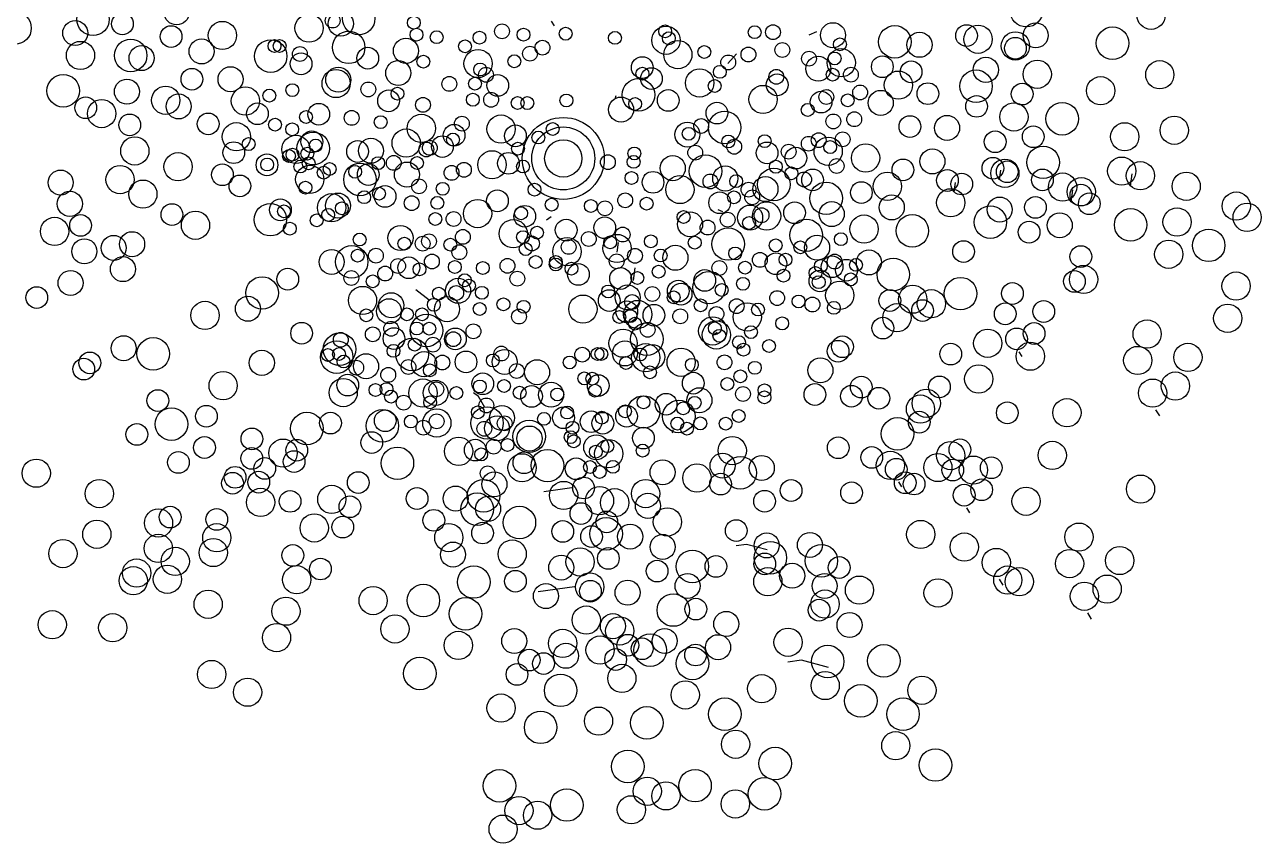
# Model space of a CAD drawing. Header units: millimetres. Extents: x 441156 to 441876, y 4514765 to 4515211.
# Drawn here: x 441429.584 to 441430.933, y 4514833.673 to 4514834.566 of the extents above; entities that cross this region are included whole.
import ezdxf

# ---------------------------------------------------------------- set-up
doc = ezdxf.new("R2010")
doc.units = ezdxf.units.MM
doc.layers.add('01_piscinas', color=254, linetype='Continuous')

msp = doc.modelspace()

# ---------------------------------------------------------------- linework, layer by layer
at = {"layer": '01_piscinas'}
for p, q in [((441430.15868773, 4514834.57021599, 0.00000076), (441430.16189277, 4514834.56497023, 0.00000076)), ((441430.44010333, 4514834.55505335, 0.00000076), (441430.44831863, 4514834.55861492, 0.00000076)), ((441430.35139323, 4514834.52400316, 0.00000076), (441430.36086683, 4514834.53446152, 0.00000076)), ((441430.229094, 4514834.48849409, 0.00000076), (441430.22824015, 4514834.48495822, 0.00000076)), ((441430.46039854, 4514834.4953996, 0.00000076), (441430.4619384, 4514834.49479112, 0.00000076)), ((441430.64896761, 4514834.40739521, 0.00000076), (441430.6474567, 4514834.39694454, 0.00000076)), ((441430.79210378, 4514834.4035432, 0.00000076), (441430.7901396, 4514834.38995733, 0.00000076)), ((441430.59931965, 4514834.39400865, 0.00000076), (441430.59780874, 4514834.38355797, 0.00000076)), ((441430.72756143, 4514834.38614067, 0.00000076), (441430.72559725, 4514834.37255479, 0.00000076)), ((441430.34049594, 4514834.36440386, 0.00000076), (441430.34542346, 4514834.36245671, 0.00000076)), ((441430.15850352, 4514834.35666015, 0.00000076), (441430.15349871, 4514834.3529197, 0.00000076)), ((441430.23187429, 4514834.32831668, 0.00000076), (441430.23036338, 4514834.31786601, 0.00000076)), ((441430.24988246, 4514834.30074112, 0.00000076), (441430.24791828, 4514834.28715524, 0.00000076)), ((441430.01089122, 4514834.2770001, 0.00000076), (441430.02541694, 4514834.26597767, 0.00000076)), ((441430.33973093, 4514834.2304046, 0.00000076), (441430.33472613, 4514834.22666415, 0.00000076)), ((441430.36610498, 4514834.21523261, 0.00000076), (441430.36110018, 4514834.21149215, 0.00000076)), ((441430.66892404, 4514834.20929097, 0.00000076), (441430.67212908, 4514834.20404521, 0.00000076)), ((441430.81804714, 4514834.14600768, 0.00000076), (441430.82221369, 4514834.1391882, 0.00000076)), ((441430.17714364, 4514834.11941879, 0.00000076), (441430.17628979, 4514834.11588293, 0.00000076)), ((441430.2915668, 4514834.12399463, 0.00000076), (441430.29071295, 4514834.12045876, 0.00000076)), ((441430.19627369, 4514834.07659713, 0.00000076), (441430.19541984, 4514834.07306127, 0.00000076)), ((441430.53765534, 4514834.06708592, 0.00000076), (441430.54086038, 4514834.06184017, 0.00000076)), ((441430.15067065, 4514834.05672386, 0.00000076), (441430.18120095, 4514834.06091033, 0.00000076)), ((441430.61168828, 4514834.0387742, 0.00000076), (441430.61489332, 4514834.03352845, 0.00000076)), ((441430.64739783, 4514833.96114112, 0.00000076), (441430.65156438, 4514833.95432164, 0.00000076)), ((441430.14431773, 4514833.94767044, 0.00000076), (441430.18400713, 4514833.95311285, 0.00000076)), ((441430.74364066, 4514833.92433589, 0.00000076), (441430.7478072, 4514833.91751641, 0.00000076))]:
    msp.add_line(p, q, dxfattribs=at)
at = {"layer": '01_piscinas', "elevation": 0.00000076}
for points in [[(441430.08618983, 4514834.14830558), (441430.07921674, 4514834.16026601), (441430.07921674, 4514834.16026601), (441430.07376755, 4514834.16443605)], [(441430.39444456, 4514833.99291518), (441430.37181882, 4514833.9988751), (441430.37181882, 4514833.9988751), (441430.36032374, 4514833.9973465)], [(441430.46122382, 4514833.86471916), (441430.43181035, 4514833.87246705), (441430.43181035, 4514833.87246705), (441430.41686675, 4514833.87047988)]]:
    msp.add_lwpolyline(points, dxfattribs=at)
at = {"layer": '01_piscinas'}
for centre, radius in [((441429.75003049, 4514834.57967694, 0.00000076), 0.01366082), ((441430.67708981, 4514834.58145676, 0.00000076), 0.01775907), ((441430.81306539, 4514834.57651154, 0.00000076), 0.01541533), ((441429.57369806, 4514834.56259164, 0.00000076), 0.01775907), ((441429.65881802, 4514834.57208007, 0.00000076), 0.01775907), ((441429.6907931, 4514834.56708908, 0.00000076), 0.01185795), ((441429.89455119, 4514834.56252853, 0.00000076), 0.01541533), ((441429.9202691, 4514834.57069621, 0.00000076), 0.00808333), ((441429.92916937, 4514834.56730535, 0.00000076), 0.01366082), ((441429.9486585, 4514834.57289653, 0.00000076), 0.01775907), ((441429.63939142, 4514834.5570616, 0.00000076), 0.01366082), ((441429.74398802, 4514834.55325759, 0.00000076), 0.01185795), ((441429.79993153, 4514834.55444787, 0.00000076), 0.01541533), ((441430.00877771, 4514834.56840375, 0.00000076), 0.00701654), ((441430.10506054, 4514834.55893656, 0.00000076), 0.00808333), ((441430.28391283, 4514834.54920812, 0.00000076), 0.01541533), ((441430.28297418, 4514834.5589156, 0.00000076), 0.00701654), ((441430.38069784, 4514834.55804067, 0.00000076), 0.00701654), ((441430.40061565, 4514834.55802414, 0.00000076), 0.00808333), ((441430.4660647, 4514834.55473741, 0.00000076), 0.01366082), ((441430.53354662, 4514834.5475013, 0.00000076), 0.01775907), ((441430.61189701, 4514834.55427927, 0.00000076), 0.01185795), ((441430.62435015, 4514834.55035529, 0.00000076), 0.01541533), ((441430.68722694, 4514834.55454803, 0.00000076), 0.01366082), ((441429.77720934, 4514834.53703896, 0.00000076), 0.01366082), ((441429.9377389, 4514834.54144431, 0.00000076), 0.01775907), ((441430.00016355, 4514834.537667, 0.00000076), 0.01366082), ((441430.01167062, 4514834.55531063, 0.00000076), 0.00701654), ((441430.03366001, 4514834.55254943, 0.00000076), 0.00701654), ((441430.08040826, 4514834.55202523, 0.00000076), 0.00701654), ((441430.12839632, 4514834.55528046, 0.00000076), 0.00701654), ((441430.17437924, 4514834.55631993, 0.00000076), 0.00701654), ((441430.22817007, 4514834.55179872, 0.00000076), 0.00701654), ((441430.28704174, 4514834.55141121, 0.00000076), 0.00701654), ((441430.47364488, 4514834.54474223, 0.00000076), 0.00701654), ((441430.56049533, 4514834.54425179, 0.00000076), 0.01366082), ((441430.66515749, 4514834.54306361, 0.00000076), 0.01541533), ((441430.66509193, 4514834.54044778, 0.00000076), 0.01185795), ((441430.77113314, 4514834.54593888, 0.00000076), 0.01775907), ((441429.64511878, 4514834.53262192, 0.00000076), 0.01541533), ((441429.69988327, 4514834.53259138, 0.00000076), 0.01775907), ((441429.71173244, 4514834.52974016, 0.00000076), 0.01366082), ((441429.85261893, 4514834.53195587, 0.00000076), 0.01775907), ((441429.85674356, 4514834.5429051, 0.00000076), 0.00701654), ((441429.86237544, 4514834.54298966, 0.00000076), 0.00701654), ((441429.88447789, 4514834.5342262, 0.00000076), 0.00808333), ((441429.95854254, 4514834.52969162, 0.00000076), 0.01185795), ((441430.06466867, 4514834.54265366, 0.00000076), 0.00701654), ((441430.0788524, 4514834.52381211, 0.00000076), 0.01541533), ((441430.13551036, 4514834.53459447, 0.00000076), 0.00808333), ((441430.14914777, 4514834.54120291, 0.00000076), 0.00808333), ((441430.29685485, 4514834.53352964, 0.00000076), 0.01541533), ((441430.32568533, 4514834.53647393, 0.00000076), 0.00701654), ((441430.37383196, 4514834.53365249, 0.00000076), 0.00808333), ((441430.41074998, 4514834.53852221, 0.00000076), 0.00808333), ((441430.43997327, 4514834.52905207, 0.00000076), 0.00808333), ((441430.47515041, 4514834.52467475, 0.00000076), 0.01541533), ((441429.88575818, 4514834.52347573, 0.00000076), 0.01185795), ((441429.99176386, 4514834.51347299, 0.00000076), 0.01366082), ((441430.01921741, 4514834.52590228, 0.00000076), 0.00701654), ((441430.08113944, 4514834.51727224, 0.00000076), 0.00701654), ((441430.11840159, 4514834.52630393, 0.00000076), 0.00701654), ((441430.25805149, 4514834.51944515, 0.00000076), 0.01185795), ((441430.35182696, 4514834.5250258, 0.00000076), 0.00808333), ((441430.45007748, 4514834.51813221, 0.00000076), 0.01366082), ((441430.46797726, 4514834.52936014, 0.00000076), 0.00701654), ((441430.51992635, 4514834.52032759, 0.00000076), 0.01185795), ((441430.55131662, 4514834.5147186, 0.00000076), 0.01185795), ((441430.63283635, 4514834.51693035, 0.00000076), 0.01366082), ((441430.68895371, 4514834.51211615, 0.00000076), 0.01541533), ((441430.82264944, 4514834.51153775, 0.00000076), 0.01541533), ((441429.62632751, 4514834.49405259, 0.00000076), 0.01775907), ((441429.76667145, 4514834.50668653, 0.00000076), 0.01185795), ((441429.80879799, 4514834.50666304, 0.00000076), 0.01366082), ((441429.92403965, 4514834.50198615, 0.00000076), 0.01541533), ((441429.92628696, 4514834.50617419, 0.00000076), 0.01366082), ((441430.08754157, 4514834.51152916, 0.00000076), 0.00808333), ((441430.1003127, 4514834.49990976, 0.00000076), 0.01185795), ((441430.2581819, 4514834.51270202, 0.00000076), 0.00701654), ((441430.2680069, 4514834.50738478, 0.00000076), 0.01185795), ((441430.32065107, 4514834.50258218, 0.00000076), 0.01541533), ((441430.34267031, 4514834.51470391, 0.00000076), 0.00701654), ((441430.40515733, 4514834.50057333, 0.00000076), 0.01185795), ((441430.40428178, 4514834.50931041, 0.00000076), 0.00808333), ((441430.46567563, 4514834.51174083, 0.00000076), 0.00701654), ((441430.48559344, 4514834.51172431, 0.00000076), 0.00808333), ((441430.53750636, 4514834.50021861, 0.00000076), 0.01541533), ((441430.62213152, 4514834.49908043, 0.00000076), 0.01775907), ((441429.69574522, 4514834.49313496, 0.00000076), 0.01366082), ((441429.73806839, 4514834.48369352, 0.00000076), 0.01541533), ((441429.82505812, 4514834.48292137, 0.00000076), 0.01541533), ((441429.87620538, 4514834.49475195, 0.00000076), 0.00701654), ((441429.95921606, 4514834.49555129, 0.00000076), 0.00808333), ((441429.99090573, 4514834.49090202, 0.00000076), 0.00701654), ((441430.04746784, 4514834.50158208, 0.00000076), 0.00808333), ((441430.07547182, 4514834.50189015, 0.00000076), 0.00701654), ((441430.25382888, 4514834.48954646, 0.00000076), 0.01775907), ((441430.33700269, 4514834.49932182, 0.00000076), 0.00701654), ((441430.38980446, 4514834.48460124, 0.00000076), 0.01541533), ((441430.49572777, 4514834.49222237, 0.00000076), 0.00808333), ((441430.5696214, 4514834.49091286, 0.00000076), 0.01185795), ((441430.67246427, 4514834.49046794, 0.00000076), 0.01185795), ((441430.7581071, 4514834.49413522, 0.00000076), 0.01541533), ((441429.65082507, 4514834.47557608, 0.00000076), 0.01185795), ((441429.66822728, 4514834.46919867, 0.00000076), 0.01541533), ((441429.75221663, 4514834.47701782, 0.00000076), 0.01366082), ((441429.851145, 4514834.48883993, 0.00000076), 0.00701654), ((441429.98122597, 4514834.48312056, 0.00000076), 0.01185795), ((441430.01883136, 4514834.47871614, 0.00000076), 0.00808333), ((441430.07317019, 4514834.48427084, 0.00000076), 0.00701654), ((441430.093088, 4514834.48425431, 0.00000076), 0.00808333), ((441430.12205862, 4514834.48078776, 0.00000076), 0.00701654), ((441430.13256987, 4514834.48064035, 0.00000076), 0.00701654), ((441430.17525295, 4514834.48350199, 0.00000076), 0.00701654), ((441430.23490999, 4514834.47355157, 0.00000076), 0.01366082), ((441430.25021264, 4514834.47970063, 0.00000076), 0.00701654), ((441430.28631168, 4514834.48357904, 0.00000076), 0.01185795), ((441430.45312345, 4514834.48176091, 0.00000076), 0.01185795), ((441430.45880975, 4514834.48735266, 0.00000076), 0.00808333), ((441430.48214554, 4514834.48369656, 0.00000076), 0.00701654), ((441430.51821972, 4514834.48088539, 0.00000076), 0.01366082), ((441430.62281632, 4514834.47708138, 0.00000076), 0.01185795), ((441429.78444722, 4514834.45789942, 0.00000076), 0.01185795), ((441429.83817115, 4514834.46904931, 0.00000076), 0.01185795), ((441429.89119113, 4514834.46541448, 0.00000076), 0.00701654), ((441429.90508634, 4514834.46845534, 0.00000076), 0.01185795), ((441429.94090356, 4514834.4644983, 0.00000076), 0.00808333), ((441430.3395066, 4514834.46974755, 0.00000076), 0.01185795), ((441430.3478722, 4514834.45402859, 0.00000076), 0.01775907), ((441430.43854659, 4514834.47318365, 0.00000076), 0.00701654), ((441430.48925957, 4514834.46301057, 0.00000076), 0.00808333), ((441430.66349559, 4514834.46548424, 0.00000076), 0.01541533), ((441430.71617484, 4514834.46356256, 0.00000076), 0.01775907), ((441429.69879118, 4514834.45676366, 0.00000076), 0.01185795), ((441429.81516532, 4514834.44391085, 0.00000076), 0.01541533), ((441429.85735449, 4514834.45712891, 0.00000076), 0.00701654), ((441429.87603896, 4514834.45200502, 0.00000076), 0.00701654), ((441429.97259323, 4514834.45984903, 0.00000076), 0.00701654), ((441430.01698926, 4514834.45305776, 0.00000076), 0.01541533), ((441430.05272567, 4514834.44548333, 0.00000076), 0.01185795), ((441430.06120725, 4514834.45820823, 0.00000076), 0.00808333), ((441430.103979, 4514834.45228561, 0.00000076), 0.01541533), ((441430.11964086, 4514834.44488937, 0.00000076), 0.01185795), ((441430.17184705, 4514834.42023525, 0.00000076), 0.0446896), ((441430.16031909, 4514834.45239409, 0.00000076), 0.00701654), ((441430.30725101, 4514834.44623012, 0.00000076), 0.01366082), ((441430.32229215, 4514834.45566566, 0.00000076), 0.00808333), ((441430.46646767, 4514834.46063747, 0.00000076), 0.00808333), ((441430.55003823, 4514834.45504216, 0.00000076), 0.01185795), ((441430.59056074, 4514834.45356395, 0.00000076), 0.01366082), ((441430.78440351, 4514834.44383392, 0.00000076), 0.01541533), ((441430.83846585, 4514834.45103115, 0.00000076), 0.01541533), ((441429.7043943, 4514834.42840408, 0.00000076), 0.01541533), ((441429.8285941, 4514834.43589482, 0.00000076), 0.00701654), ((441429.88018327, 4514834.43006803, 0.00000076), 0.01541533), ((441429.89905101, 4514834.43109187, 0.00000076), 0.01775907), ((441429.89747649, 4514834.43844725, 0.00000076), 0.01185795), ((441430.0004309, 4514834.43695741, 0.00000076), 0.01541533), ((441430.03998847, 4514834.43309845, 0.00000076), 0.01185795), ((441430.05145014, 4514834.44083472, 0.00000076), 0.00701654), ((441430.17184705, 4514834.42023525, 0.00000076), 0.03437661), ((441430.1445795, 4514834.44302252, 0.00000076), 0.00701654), ((441430.30870991, 4514834.44713984, 0.00000076), 0.00701654), ((441430.35188287, 4514834.43871533, 0.00000076), 0.00701654), ((441430.39153736, 4514834.43908725, 0.00000076), 0.00701654), ((441430.43968399, 4514834.43626582, 0.00000076), 0.00808333), ((441430.45049515, 4514834.44016573, 0.00000076), 0.00808333), ((441430.46082909, 4514834.42801035, 0.00000076), 0.01541533), ((441430.476602, 4514834.44113553, 0.00000076), 0.00808333), ((441430.64304432, 4514834.43838807, 0.00000076), 0.01185795), ((441430.68463074, 4514834.44392441, 0.00000076), 0.01185795), ((441429.81226801, 4514834.42651896, 0.00000076), 0.01185795), ((441429.87252218, 4514834.42288323, 0.00000076), 0.00701654), ((441429.87640541, 4514834.42440559, 0.00000076), 0.00701654), ((441429.89267263, 4514834.42544767, 0.00000076), 0.00701654), ((441429.90164644, 4514834.43430092, 0.00000076), 0.00701654), ((441429.94749029, 4514834.42779893, 0.00000076), 0.01185795), ((441429.96200395, 4514834.4285865, 0.00000076), 0.01366082), ((441430.02249749, 4514834.4300024, 0.00000076), 0.00808333), ((441430.0262505, 4514834.4317556, 0.00000076), 0.00808333), ((441430.12239523, 4514834.43095157, 0.00000076), 0.00701654), ((441430.17184705, 4514834.42023525, 0.00000076), 0.02034119), ((441430.24942559, 4514834.42567681, 0.00000076), 0.00701654), ((441430.31582395, 4514834.42645385, 0.00000076), 0.00808333), ((441430.358285, 4514834.43297225, 0.00000076), 0.00808333), ((441430.39414092, 4514834.42621609, 0.00000076), 0.01185795), ((441430.41767898, 4514834.42763912, 0.00000076), 0.00808333), ((441430.42553119, 4514834.42060711, 0.00000076), 0.01185795), ((441430.46301977, 4514834.43260972, 0.00000076), 0.00701654), ((441430.50163643, 4514834.42071867, 0.00000076), 0.01541533), ((441430.57457352, 4514834.41695875, 0.00000076), 0.01366082), ((441430.69539146, 4514834.4159758, 0.00000076), 0.01775907), ((441429.75161972, 4514834.41111168, 0.00000076), 0.01541533), ((441429.84859526, 4514834.41321712, 0.00000076), 0.01185795), ((441429.84879129, 4514834.41357993, 0.00000076), 0.00701654), ((441429.88498542, 4514834.41140792, 0.00000076), 0.00701654), ((441429.8940463, 4514834.41496009, 0.00000076), 0.00701654), ((441429.91693371, 4514834.40863845, 0.00000076), 0.00701654), ((441429.96990717, 4514834.41512514, 0.00000076), 0.00701654), ((441429.98692715, 4514834.41534628, 0.00000076), 0.00808333), ((441430.00122571, 4514834.40262082, 0.00000076), 0.01366082), ((441430.01230697, 4514834.41526316, 0.00000076), 0.00701654), ((441430.0633987, 4514834.4078168, 0.00000076), 0.00808333), ((441430.0940862, 4514834.41327509, 0.00000076), 0.01541533), ((441430.11203101, 4514834.41488128, 0.00000076), 0.01185795), ((441430.12782627, 4514834.41138419, 0.00000076), 0.00701654), ((441430.22054087, 4514834.4161572, 0.00000076), 0.00808333), ((441430.24854486, 4514834.41646527, 0.00000076), 0.00701654), ((441430.2912638, 4514834.40962493, 0.00000076), 0.01366082), ((441430.32708882, 4514834.40644183, 0.00000076), 0.01775907), ((441430.40373545, 4514834.41114669, 0.00000076), 0.00701654), ((441430.4701338, 4514834.41192373, 0.00000076), 0.00808333), ((441430.54242067, 4514834.40774855, 0.00000076), 0.01185795), ((441430.64054032, 4514834.40956221, 0.00000076), 0.01185795), ((441430.65359276, 4514834.40400255, 0.00000076), 0.01541533), ((441430.65620272, 4514834.40569437, 0.00000076), 0.01185795), ((441430.7811483, 4514834.4063603, 0.00000076), 0.01541533), ((441430.80150942, 4514834.40133211, 0.00000076), 0.01541533), ((441429.62346056, 4514834.39388022, 0.00000076), 0.01366082), ((441429.68833483, 4514834.39708658, 0.00000076), 0.01541533), ((441429.79991457, 4514834.40242858, 0.00000076), 0.01185795), ((441429.89527482, 4514834.39736703, 0.00000076), 0.01541533), ((441429.91051364, 4514834.40469885, 0.00000076), 0.00701654), ((441429.95003931, 4514834.39733649, 0.00000076), 0.01775907), ((441429.94473106, 4514834.40566439, 0.00000076), 0.00701654), ((441429.95909918, 4514834.40264431, 0.00000076), 0.01185795), ((441430.0499344, 4514834.40446671, 0.00000076), 0.00808333), ((441430.24624323, 4514834.39884596, 0.00000076), 0.00701654), ((441430.26973956, 4514834.39413887, 0.00000076), 0.01185795), ((441430.33238967, 4514834.39510868, 0.00000076), 0.00808333), ((441430.34851137, 4514834.39831475, 0.00000076), 0.01366082), ((441430.36039366, 4514834.39541675, 0.00000076), 0.00701654), ((441430.40151066, 4514834.39173861, 0.00000076), 0.01775907), ((441430.42074603, 4514834.40394386, 0.00000076), 0.00701654), ((441430.43456347, 4514834.39726761, 0.00000076), 0.00808333), ((441430.44383597, 4514834.39680137, 0.00000076), 0.01185795), ((441430.52543265, 4514834.38977121, 0.00000076), 0.01541533), ((441430.59089236, 4514834.39617564, 0.00000076), 0.01185795), ((441430.60655476, 4514834.39230781, 0.00000076), 0.01185795), ((441430.69459963, 4514834.39683762, 0.00000076), 0.01185795), ((441430.71660596, 4514834.38895776, 0.00000076), 0.01541533), ((441430.8514254, 4514834.38981833, 0.00000076), 0.01541533), ((441429.71316933, 4514834.38124044, 0.00000076), 0.01541533), ((441429.81901804, 4514834.39023924, 0.00000076), 0.01185795), ((441429.89054641, 4514834.38833469, 0.00000076), 0.00701654), ((441429.97078819, 4514834.38173431, 0.00000076), 0.00701654), ((441429.97740396, 4514834.37883857, 0.00000076), 0.01185795), ((441430.01436407, 4514834.38981059, 0.00000076), 0.00808333), ((441430.04017729, 4514834.38709319, 0.00000076), 0.00701654), ((441430.14044548, 4514834.38621592, 0.00000076), 0.00701654), ((441430.29910732, 4514834.38630996, 0.00000076), 0.01541533), ((441430.37396576, 4514834.38619548, 0.00000076), 0.00808333), ((441430.39243429, 4514834.3867739, 0.00000076), 0.01366082), ((441430.45861046, 4514834.37673549, 0.00000076), 0.01775907), ((441430.49703089, 4514834.38296988, 0.00000076), 0.01185795), ((441430.73696708, 4514834.38392958, 0.00000076), 0.01541533), ((441430.73663774, 4514834.38021609, 0.00000076), 0.01185795), ((441429.63348825, 4514834.37069818, 0.00000076), 0.01366082), ((441429.86317982, 4514834.36411444, 0.00000076), 0.01185795), ((441429.91907104, 4514834.36641957, 0.00000076), 0.01541533), ((441429.92600228, 4514834.3688111, 0.00000076), 0.01366082), ((441429.95462494, 4514834.37788754, 0.00000076), 0.00701654), ((441430.00650569, 4514834.37140304, 0.00000076), 0.00808333), ((441430.03450967, 4514834.37171111, 0.00000076), 0.00701654), ((441430.07837502, 4514834.36005912, 0.00000076), 0.01541533), ((441430.09994549, 4514834.37394592, 0.00000076), 0.01185795), ((441430.15911435, 4514834.36970413, 0.00000076), 0.00701654), ((441430.20188701, 4514834.3683575, 0.00000076), 0.00701654), ((441430.23937735, 4514834.37445778, 0.00000076), 0.00808333), ((441430.26271314, 4514834.37080169, 0.00000076), 0.00701654), ((441430.34246889, 4514834.37189541, 0.00000076), 0.01185795), ((441430.35809203, 4514834.37779744, 0.00000076), 0.00701654), ((441430.37800984, 4514834.37778092, 0.00000076), 0.00808333), ((441430.5302522, 4514834.36675125, 0.00000076), 0.01366082), ((441430.59458604, 4514834.37179027, 0.00000076), 0.01541533), ((441430.64799644, 4514834.36443396, 0.00000076), 0.01366082), ((441430.68698978, 4514834.36682952, 0.00000076), 0.01185795), ((441430.74575596, 4514834.37078271, 0.00000076), 0.01185795), ((441430.90607495, 4514834.36821034, 0.00000076), 0.01541533), ((441429.74489177, 4514834.35894164, 0.00000076), 0.01185795), ((441429.77057965, 4514834.3472782, 0.00000076), 0.01541533), ((441429.85224885, 4514834.35338386, 0.00000076), 0.01775907), ((441429.86710272, 4514834.36242699, 0.00000076), 0.00701654), ((441429.9153962, 4514834.35859608, 0.00000076), 0.00701654), ((441429.93022995, 4514834.36583413, 0.00000076), 0.00701654), ((441430.05212585, 4514834.35407527, 0.00000076), 0.00808333), ((441430.12981886, 4514834.35705285, 0.00000076), 0.01185795), ((441430.12579386, 4514834.36040518, 0.00000076), 0.00701654), ((441430.21737235, 4514834.36583109, 0.00000076), 0.00808333), ((441430.30307952, 4514834.3562307, 0.00000076), 0.00701654), ((441430.31021331, 4514834.34837798, 0.00000076), 0.01366082), ((441430.37569021, 4514834.35567678, 0.00000076), 0.01366082), ((441430.39365545, 4514834.35739345, 0.00000076), 0.01541533), ((441430.38814417, 4514834.35827898, 0.00000076), 0.00808333), ((441430.4242528, 4514834.36093067, 0.00000076), 0.01185795), ((441430.46477531, 4514834.35945246, 0.00000076), 0.01366082), ((441430.63777375, 4514834.35070605, 0.00000076), 0.01775907), ((441430.79084126, 4514834.34769358, 0.00000076), 0.01775907), ((441430.8415326, 4514834.35080781, 0.00000076), 0.01541533), ((441430.91792864, 4514834.35594695, 0.00000076), 0.01541533), ((441429.61680518, 4514834.34055356, 0.00000076), 0.01541533), ((441429.64521691, 4514834.34709507, 0.00000076), 0.01185795), ((441429.87349157, 4514834.34359079, 0.00000076), 0.00701654), ((441429.90281467, 4514834.35259666, 0.00000076), 0.00701654), ((441430.03220804, 4514834.3540918, 0.00000076), 0.00701654), ((441430.1172104, 4514834.33809813, 0.00000076), 0.01541533), ((441430.17497531, 4514834.34205659, 0.00000076), 0.01185795), ((441430.21701656, 4514834.34463433, 0.00000076), 0.01185795), ((441430.32922115, 4514834.34478257, 0.00000076), 0.00808333), ((441430.35122615, 4514834.35340927, 0.00000076), 0.00808333), ((441430.37456194, 4514834.34975317, 0.00000076), 0.00701654), ((441430.43684316, 4514834.33630923, 0.00000076), 0.01775907), ((441430.49997453, 4514834.34313929, 0.00000076), 0.01541533), ((441430.55265378, 4514834.34121762, 0.00000076), 0.01775907), ((441430.67997768, 4514834.33978302, 0.00000076), 0.01185795), ((441430.71350038, 4514834.34726528, 0.00000076), 0.01366082), ((441429.68137866, 4514834.32258144, 0.00000076), 0.01366082), ((441429.70146636, 4514834.32662807, 0.00000076), 0.01366082), ((441429.94977183, 4514834.33168801, 0.00000076), 0.00701654), ((441429.99425321, 4514834.33339764, 0.00000076), 0.01366082), ((441430.01838848, 4514834.32724301, 0.00000076), 0.00808333), ((441430.02534216, 4514834.32970363, 0.00000076), 0.00808333), ((441430.06226018, 4514834.33457334, 0.00000076), 0.00808333), ((441430.12792237, 4514834.33435658, 0.00000076), 0.00701654), ((441430.13774242, 4514834.32738726, 0.00000076), 0.00808333), ((441430.1431707, 4514834.33926739, 0.00000076), 0.00701654), ((441430.19967484, 4514834.33227638, 0.00000076), 0.00808333), ((441430.23056741, 4514834.32195405, 0.00000076), 0.01541533), ((441430.22301062, 4514834.32862028, 0.00000076), 0.00701654), ((441430.23659285, 4514834.3371461, 0.00000076), 0.00808333), ((441430.26735865, 4514834.3297285, 0.00000076), 0.00701654), ((441430.31527762, 4514834.32829014, 0.00000076), 0.00701654), ((441430.35172319, 4514834.3268208, 0.00000076), 0.01775907), ((441430.44878809, 4514834.32284726, 0.00000076), 0.01366082), ((441430.47471932, 4514834.33207513, 0.00000076), 0.00701654), ((441430.87599638, 4514834.32537429, 0.00000076), 0.01775907), ((441429.64934621, 4514834.31879721, 0.00000076), 0.01366082), ((441429.94097506, 4514834.30734636, 0.00000076), 0.01775907), ((441429.96738801, 4514834.31405217, 0.00000076), 0.00808333), ((441429.99847066, 4514834.32725954, 0.00000076), 0.00701654), ((441430.04867795, 4514834.32604753, 0.00000076), 0.00701654), ((441430.05838488, 4514834.31788276, 0.00000076), 0.00808333), ((441430.13081528, 4514834.32126347, 0.00000076), 0.00701654), ((441430.17591379, 4514834.318603, 0.00000076), 0.01541533), ((441430.17766983, 4514834.32364968, 0.00000076), 0.00808333), ((441430.25014171, 4514834.3139397, 0.00000076), 0.00808333), ((441430.2781457, 4514834.31424777, 0.00000076), 0.00701654), ((441430.2942261, 4514834.31177278, 0.00000076), 0.01366082), ((441430.35936492, 4514834.31647592, 0.00000076), 0.00701654), ((441430.40356622, 4514834.32530044, 0.00000076), 0.00701654), ((441430.43051802, 4514834.32325061, 0.00000076), 0.00701654), ((441430.60853133, 4514834.31862151, 0.00000076), 0.01185795), ((441430.7365065, 4514834.31305564, 0.00000076), 0.01185795), ((441430.83241687, 4514834.31564735, 0.00000076), 0.01541533), ((441429.69140635, 4514834.2993994, 0.00000076), 0.01366082), ((441429.91910642, 4514834.30726518, 0.00000076), 0.01366082), ((441429.9474702, 4514834.3140687, 0.00000076), 0.00701654), ((441429.99160479, 4514834.30287137, 0.00000076), 0.00808333), ((441430.0033549, 4514834.30097626, 0.00000076), 0.01185795), ((441430.0285228, 4514834.30774108, 0.00000076), 0.00808333), ((441430.05355506, 4514834.30173369, 0.00000076), 0.00701654), ((441430.11095873, 4514834.30301561, 0.00000076), 0.00808333), ((441430.14163038, 4514834.30725107, 0.00000076), 0.00701654), ((441430.16361977, 4514834.30448987, 0.00000076), 0.00701654), ((441430.1637263, 4514834.30715725, 0.00000076), 0.00701654), ((441430.23012465, 4514834.30793429, 0.00000076), 0.00808333), ((441430.34214799, 4514834.30068712, 0.00000076), 0.00808333), ((441430.37015198, 4514834.3009952, 0.00000076), 0.00701654), ((441430.38634928, 4514834.30951164, 0.00000076), 0.00808333), ((441430.40386793, 4514834.30528838, 0.00000076), 0.01185795), ((441430.41435327, 4514834.30981972, 0.00000076), 0.00701654), ((441430.45285012, 4514834.30280182, 0.00000076), 0.00701654), ((441430.46510693, 4514834.30206415, 0.00000076), 0.01185795), ((441430.46785344, 4514834.30768696, 0.00000076), 0.00808333), ((441430.48076933, 4514834.29819631, 0.00000076), 0.01185795), ((441430.49118922, 4514834.30403086, 0.00000076), 0.00701654), ((441430.5052595, 4514834.30673011, 0.00000076), 0.01366082), ((441430.5318704, 4514834.29363086, 0.00000076), 0.01775907), ((441429.63429942, 4514834.28434526, 0.00000076), 0.01366082), ((441429.87117274, 4514834.28845601, 0.00000076), 0.01185795), ((441429.94060432, 4514834.28968052, 0.00000076), 0.00808333), ((441429.97752234, 4514834.29455024, 0.00000076), 0.00808333), ((441430.01494057, 4514834.29921527, 0.00000076), 0.00701654), ((441430.06435198, 4514834.28728808, 0.00000076), 0.00701654), ((441430.08408723, 4514834.30057152, 0.00000076), 0.00701654), ((441430.12177383, 4514834.28900321, 0.00000076), 0.00808333), ((441430.18073688, 4514834.29995442, 0.00000076), 0.00701654), ((441430.18831056, 4514834.29370365, 0.00000076), 0.01185795), ((441430.23433594, 4514834.28920928, 0.00000076), 0.01185795), ((441430.25264181, 4514834.28981366, 0.00000076), 0.00701654), ((441430.27584406, 4514834.29662846, 0.00000076), 0.00701654), ((441430.33093981, 4514834.27923404, 0.00000076), 0.01775907), ((441430.32620734, 4514834.28712184, 0.00000076), 0.01185795), ((441430.41205163, 4514834.29220041, 0.00000076), 0.00701654), ((441430.44698793, 4514834.29520634, 0.00000076), 0.00701654), ((441430.45183405, 4514834.28647596, 0.00000076), 0.01185795), ((441430.48548478, 4514834.28818844, 0.00000076), 0.00701654), ((441430.7294944, 4514834.28600914, 0.00000076), 0.01185795), ((441430.73953661, 4514834.28813739, 0.00000076), 0.01541533), ((441430.90590434, 4514834.28090176, 0.00000076), 0.01541533), ((441429.84328424, 4514834.27337416, 0.00000076), 0.01775907), ((441429.96394011, 4514834.28602442, 0.00000076), 0.00701654), ((441430.05709031, 4514834.27579816, 0.00000076), 0.01366082), ((441430.05499328, 4514834.27328532, 0.00000076), 0.00808333), ((441430.06895258, 4514834.2812667, 0.00000076), 0.00701654), ((441430.22083156, 4514834.27506172, 0.00000076), 0.00701654), ((441430.24204598, 4514834.26852554, 0.00000076), 0.01366082), ((441430.29727206, 4514834.27540148, 0.00000076), 0.01185795), ((441430.3003323, 4514834.27208662, 0.00000076), 0.01185795), ((441430.34464809, 4514834.27656108, 0.00000076), 0.00701654), ((441430.36785034, 4514834.28337588, 0.00000076), 0.00701654), ((441430.45054848, 4514834.28518251, 0.00000076), 0.00701654), ((441430.4734742, 4514834.27080431, 0.00000076), 0.01541533), ((441430.5530849, 4514834.26661282, 0.00000076), 0.01541533), ((441430.60528323, 4514834.27267857, 0.00000076), 0.01775907), ((441430.66184438, 4514834.27280353, 0.00000076), 0.01185795), ((441429.59741434, 4514834.26840503, 0.00000076), 0.01185795), ((441429.82774734, 4514834.25614244, 0.00000076), 0.01366082), ((441429.95280725, 4514834.26519857, 0.00000076), 0.01541533), ((441429.98409072, 4514834.26001279, 0.00000076), 0.01366082), ((441430.0306146, 4514834.26045582, 0.00000076), 0.00701654), ((441430.03600487, 4514834.27261826, 0.00000076), 0.00701654), ((441430.04500373, 4514834.25570479, 0.00000076), 0.01366082), ((441430.08299727, 4514834.27359339, 0.00000076), 0.00701654), ((441430.10652842, 4514834.26104144, 0.00000076), 0.00701654), ((441430.19324962, 4514834.25574417, 0.00000076), 0.01541533), ((441430.2219825, 4514834.2651189, 0.00000076), 0.01185795), ((441430.24697319, 4514834.26361359, 0.00000076), 0.00808333), ((441430.26897819, 4514834.27224029, 0.00000076), 0.00808333), ((441430.29231397, 4514834.26858419, 0.00000076), 0.00701654), ((441430.40518576, 4514834.26781223, 0.00000076), 0.00808333), ((441430.42852154, 4514834.26415613, 0.00000076), 0.00701654), ((441430.44368261, 4514834.26079434, 0.00000076), 0.00808333), ((441430.52810618, 4514834.26506149, 0.00000076), 0.01185795), ((441430.57344602, 4514834.26158463, 0.00000076), 0.01541533), ((441429.78097045, 4514834.24892224, 0.00000076), 0.01541533), ((441429.95692475, 4514834.24900188, 0.00000076), 0.00701654), ((441429.98170091, 4514834.25343281, 0.00000076), 0.01366082), ((441430.00127277, 4514834.2501101, 0.00000076), 0.00701654), ((441430.01772745, 4514834.25001146, 0.00000076), 0.00701654), ((441430.08069563, 4514834.25597408, 0.00000076), 0.00701654), ((441430.12358988, 4514834.2476633, 0.00000076), 0.00808333), ((441430.12851781, 4514834.25828023, 0.00000076), 0.00701654), ((441430.23302966, 4514834.24712116, 0.00000076), 0.00701654), ((441430.24108597, 4514834.25292955, 0.00000076), 0.01185795), ((441430.25308261, 4514834.24990149, 0.00000076), 0.01541533), ((441430.24510531, 4514834.2480899, 0.00000076), 0.00701654), ((441430.27075508, 4514834.24910874, 0.00000076), 0.01185795), ((441430.29942801, 4514834.2478982, 0.00000076), 0.00808333), ((441430.3216729, 4514834.25996037, 0.00000076), 0.00701654), ((441430.33897947, 4514834.25036101, 0.00000076), 0.00808333), ((441430.36098447, 4514834.25898771, 0.00000076), 0.00808333), ((441430.37251543, 4514834.24718782, 0.00000076), 0.01541533), ((441430.38432025, 4514834.25533161, 0.00000076), 0.00701654), ((441430.46701839, 4514834.25713824, 0.00000076), 0.00701654), ((441430.53583015, 4514834.24634817, 0.00000076), 0.01541533), ((441430.56381048, 4514834.2541993, 0.00000076), 0.01185795), ((441430.65397869, 4514834.2505991, 0.00000076), 0.01185795), ((441430.69601994, 4514834.25317683, 0.00000076), 0.01185795), ((441430.89678861, 4514834.24574131, 0.00000076), 0.01541533), ((441429.88639776, 4514834.22946374, 0.00000076), 0.01185795), ((441429.98405584, 4514834.2343213, 0.00000076), 0.00808333), ((441430.02266329, 4514834.23246703, 0.00000076), 0.01775907), ((441430.01205983, 4514834.23462938, 0.00000076), 0.00701654), ((441430.02568313, 4514834.23440734, 0.00000076), 0.00701654), ((441430.25004023, 4514834.23991833, 0.00000076), 0.00701654), ((441430.26310566, 4514834.22301263, 0.00000076), 0.01775907), ((441430.26385767, 4514834.23324208, 0.00000076), 0.00808333), ((441430.33489956, 4514834.23195135, 0.00000076), 0.01541533), ((441430.33887788, 4514834.22764203, 0.00000076), 0.01541533), ((441430.33711159, 4514834.23483732, 0.00000076), 0.00701654), ((441430.4106943, 4514834.24015961, 0.00000076), 0.00701654), ((441430.52049634, 4514834.2350534, 0.00000076), 0.01185795), ((441430.68551854, 4514834.22913224, 0.00000076), 0.01185795), ((441430.80884358, 4514834.22857401, 0.00000076), 0.01541533), ((441429.92776382, 4514834.21194606, 0.00000076), 0.01775907), ((441429.92905323, 4514834.22223779, 0.00000076), 0.00808333), ((441429.96403878, 4514834.2283159, 0.00000076), 0.00808333), ((441429.98713668, 4514834.22364149, 0.00000076), 0.01185795), ((441430.05410541, 4514834.22328341, 0.00000076), 0.01185795), ((441430.05182476, 4514834.22295921, 0.00000076), 0.00808333), ((441430.07382976, 4514834.23158591, 0.00000076), 0.00808333), ((441430.23702314, 4514834.21858399, 0.00000076), 0.01541533), ((441430.34204651, 4514834.22666575, 0.00000076), 0.00701654), ((441430.37659425, 4514834.23067856, 0.00000076), 0.00701654), ((441430.63498392, 4514834.21850936, 0.00000076), 0.01541533), ((441430.66644623, 4514834.22319302, 0.00000076), 0.01185795), ((441429.69221752, 4514834.21304648, 0.00000076), 0.01366082), ((441429.72451742, 4514834.2069146, 0.00000076), 0.01775907), ((441429.92465707, 4514834.20339208, 0.00000076), 0.01775907), ((441429.92718535, 4514834.20671409, 0.00000076), 0.00701654), ((441429.98655594, 4514834.21019526, 0.00000076), 0.00701654), ((441430.00695073, 4514834.20634566, 0.00000076), 0.01775907), ((441430.00975819, 4514834.21701007, 0.00000076), 0.00701654), ((441430.02967601, 4514834.21699354, 0.00000076), 0.00808333), ((441430.10427957, 4514834.20724382, 0.00000076), 0.00808333), ((441430.19246567, 4514834.20608952, 0.00000076), 0.00808333), ((441430.2092342, 4514834.20677266, 0.00000076), 0.00701654), ((441430.21331613, 4514834.2067799, 0.00000076), 0.00701654), ((441430.23916356, 4514834.20739438, 0.00000076), 0.01366082), ((441430.26185764, 4514834.20273784, 0.00000076), 0.01541533), ((441430.25598245, 4514834.20624846, 0.00000076), 0.00701654), ((441430.26883268, 4514834.20357357, 0.00000076), 0.01366082), ((441430.36348564, 4514834.21966532, 0.00000076), 0.00701654), ((441430.36842056, 4514834.21149375, 0.00000076), 0.00701654), ((441430.39631071, 4514834.21559497, 0.00000076), 0.00701654), ((441430.4716151, 4514834.20982327, 0.00000076), 0.01185795), ((441430.47648441, 4514834.21470987, 0.00000076), 0.01185795), ((441430.59452928, 4514834.20674168, 0.00000076), 0.01185795), ((441430.6813995, 4514834.20438852, 0.00000076), 0.01541533), ((441430.79861818, 4514834.19970825, 0.00000076), 0.01541533), ((441430.85327181, 4514834.2030593, 0.00000076), 0.01541533), ((441429.64870333, 4514834.19027504, 0.00000076), 0.01185795), ((441429.65533244, 4514834.19710625, 0.00000076), 0.01185795), ((441429.84297236, 4514834.19715017, 0.00000076), 0.01366082), ((441429.91510969, 4514834.20574535, 0.00000076), 0.00701654), ((441429.93212027, 4514834.19854252, 0.00000076), 0.00701654), ((441429.94593771, 4514834.19186627, 0.00000076), 0.00808333), ((441429.9567082, 4514834.19341167, 0.00000076), 0.01366082), ((441430.00289232, 4514834.19262189, 0.00000076), 0.00808333), ((441430.02001102, 4514834.19568365, 0.00000076), 0.01366082), ((441430.03981033, 4514834.19749161, 0.00000076), 0.00808333), ((441430.0657143, 4514834.1981288, 0.00000076), 0.01185795), ((441430.09498282, 4514834.1997202, 0.00000076), 0.00701654), ((441430.10784083, 4514834.19810531, 0.00000076), 0.01366082), ((441430.14325647, 4514834.18691092, 0.00000076), 0.01366082), ((441430.17888344, 4514834.19756371, 0.00000076), 0.00701654), ((441430.24024287, 4514834.19687689, 0.00000076), 0.00701654), ((441430.30042749, 4514834.19777079, 0.00000076), 0.01541533), ((441430.3120427, 4514834.19500792, 0.00000076), 0.00701654), ((441430.34772338, 4514834.19766369, 0.00000076), 0.00808333), ((441430.4523929, 4514834.18896834, 0.00000076), 0.01366082), ((441429.80076298, 4514834.17223229, 0.00000076), 0.01541533), ((441429.98088732, 4514834.1839952, 0.00000076), 0.00808333), ((441430.0262281, 4514834.18896579, 0.00000076), 0.00701654), ((441430.12112445, 4514834.18827207, 0.00000076), 0.00808333), ((441430.1947916, 4514834.18012552, 0.00000076), 0.00701654), ((441430.20348195, 4514834.17980532, 0.00000076), 0.00701654), ((441430.26637655, 4514834.18676475, 0.00000076), 0.00701654), ((441430.31360609, 4514834.17491842, 0.00000076), 0.01185795), ((441430.36504076, 4514834.18235094, 0.00000076), 0.00701654), ((441430.38078034, 4514834.19172251, 0.00000076), 0.00701654), ((441430.62509112, 4514834.17949885, 0.00000076), 0.01541533), ((441430.83961998, 4514834.17180133, 0.00000076), 0.01541533), ((441429.93172357, 4514834.16466337, 0.00000076), 0.01541533), ((441429.93663341, 4514834.17280835, 0.00000076), 0.01185795), ((441429.96694378, 4514834.16750276, 0.00000076), 0.00701654), ((441429.97901944, 4514834.1684715, 0.00000076), 0.00701654), ((441430.01878292, 4514834.16419786, 0.00000076), 0.01541533), ((441430.03261739, 4514834.16429559, 0.00000076), 0.01366082), ((441430.03334213, 4514834.1682798, 0.00000076), 0.00808333), ((441430.08401908, 4514834.17432306, 0.00000076), 0.01185795), ((441430.08083755, 4514834.17133155, 0.00000076), 0.00701654), ((441430.10718091, 4514834.17177963, 0.00000076), 0.00701654), ((441430.15857086, 4514834.16233447, 0.00000076), 0.01366082), ((441430.20997255, 4514834.17236195, 0.00000076), 0.01185795), ((441430.20637486, 4514834.16671221, 0.00000076), 0.00701654), ((441430.35079042, 4514834.17396842, 0.00000076), 0.00701654), ((441430.39141481, 4514834.16717895, 0.00000076), 0.00701654), ((441430.44635043, 4514834.16254899, 0.00000076), 0.01185795), ((441430.49696736, 4514834.17072302, 0.00000076), 0.01185795), ((441430.5822495, 4514834.17090525, 0.00000076), 0.01185795), ((441430.81482599, 4514834.16408035, 0.00000076), 0.01541533), ((441429.72950392, 4514834.1559886, 0.00000076), 0.01185795), ((441429.98395436, 4514834.16029993, 0.00000076), 0.00701654), ((441429.9977718, 4514834.15362368, 0.00000076), 0.00808333), ((441430.02655595, 4514834.15395634, 0.00000076), 0.00701654), ((441430.05521965, 4514834.16425449, 0.00000076), 0.00701654), ((441430.12419149, 4514834.1645768, 0.00000076), 0.00701654), ((441430.13721399, 4514834.16049157, 0.00000076), 0.01185795), ((441430.16524581, 4514834.16263177, 0.00000076), 0.00701654), ((441430.25935852, 4514834.14354212, 0.00000076), 0.01775907), ((441430.25937292, 4514834.15405524, 0.00000076), 0.00701654), ((441430.28402887, 4514834.15194054, 0.00000076), 0.01185795), ((441430.32040452, 4514834.15634215, 0.00000076), 0.01366082), ((441430.31517868, 4514834.15353086, 0.00000076), 0.00701654), ((441430.36794716, 4514834.16307294, 0.00000076), 0.00808333), ((441430.39128294, 4514834.15941684, 0.00000076), 0.00701654), ((441430.48619966, 4514834.16072059, 0.00000076), 0.01185795), ((441430.51607082, 4514834.15853367, 0.00000076), 0.01185795), ((441430.56154552, 4514834.14669967, 0.00000076), 0.01541533), ((441430.56787562, 4514834.15305226, 0.00000076), 0.01541533), ((441429.74430995, 4514834.13022465, 0.00000076), 0.01775907), ((441429.78247064, 4514834.13883814, 0.00000076), 0.01185795), ((441429.97446022, 4514834.12831818, 0.00000076), 0.01775907), ((441429.97758863, 4514834.13395879, 0.00000076), 0.01185795), ((441430.03387447, 4514834.13149687, 0.00000076), 0.01541533), ((441430.08863896, 4514834.13146633, 0.00000076), 0.01775907), ((441430.07865483, 4514834.14312194, 0.00000076), 0.00701654), ((441430.08795159, 4514834.15064556, 0.00000076), 0.00808333), ((441430.10495841, 4514834.13697415, 0.00000076), 0.01366082), ((441430.17209749, 4514834.13726449, 0.00000076), 0.01185795), ((441430.17612235, 4514834.14287974, 0.00000076), 0.00701654), ((441430.24090918, 4514834.13882028, 0.00000076), 0.01185795), ((441430.23924079, 4514834.14419898, 0.00000076), 0.00701654), ((441430.29792837, 4514834.13857507, 0.00000076), 0.01775907), ((441430.30259715, 4514834.14753144, 0.00000076), 0.00701654), ((441430.36325954, 4514834.1391335, 0.00000076), 0.00701654), ((441430.65628244, 4514834.14259353, 0.00000076), 0.01185795), ((441430.72133395, 4514834.14269361, 0.00000076), 0.01541533), ((441429.89216655, 4514834.1253646, 0.00000076), 0.01775907), ((441429.91785338, 4514834.13141694, 0.00000076), 0.01185795), ((441430.00549285, 4514834.13304723, 0.00000076), 0.00701654), ((441430.01931029, 4514834.12637099, 0.00000076), 0.00808333), ((441430.03366998, 4514834.13327035, 0.00000076), 0.00808333), ((441430.08575787, 4514834.12519933, 0.00000076), 0.00808333), ((441430.09958914, 4514834.12572396, 0.00000076), 0.01366082), ((441430.10790662, 4514834.131165, 0.00000076), 0.00808333), ((441430.13467929, 4514834.11691362, 0.00000076), 0.01775907), ((441430.15080321, 4514834.13598462, 0.00000076), 0.00701654), ((441430.18192361, 4514834.12627223, 0.00000076), 0.00701654), ((441430.20226257, 4514834.13290426, 0.00000076), 0.01185795), ((441430.21495596, 4514834.13120642, 0.00000076), 0.01185795), ((441430.21392165, 4514834.13730386, 0.00000076), 0.00701654), ((441430.29634678, 4514834.13084807, 0.00000076), 0.00701654), ((441430.30681176, 4514834.1253531, 0.00000076), 0.00701654), ((441430.32126602, 4514834.13101965, 0.00000076), 0.00701654), ((441430.3490092, 4514834.13075097, 0.00000076), 0.00701654), ((441430.53655666, 4514834.11958827, 0.00000076), 0.01775907), ((441430.5602326, 4514834.13240887, 0.00000076), 0.01185795), ((441429.70662143, 4514834.11897626, 0.00000076), 0.01185795), ((441429.83214588, 4514834.11415132, 0.00000076), 0.01185795), ((441429.96287031, 4514834.11004661, 0.00000076), 0.01185795), ((441430.13500478, 4514834.11452957, 0.00000076), 0.01366082), ((441430.17981939, 4514834.11602931, 0.00000076), 0.00701654), ((441430.25921396, 4514834.11501454, 0.00000076), 0.01185795), ((441429.78038808, 4514834.10470671, 0.00000076), 0.01185795), ((441429.86606931, 4514834.09858028, 0.00000076), 0.01541533), ((441429.88108123, 4514834.10175286, 0.00000076), 0.01185795), ((441430.05767069, 4514834.10054941, 0.00000076), 0.01541533), ((441430.0757674, 4514834.10194171, 0.00000076), 0.01185795), ((441430.0958922, 4514834.1056974, 0.00000076), 0.00808333), ((441430.11097367, 4514834.10746974, 0.00000076), 0.00701654), ((441430.18328153, 4514834.11142669, 0.00000076), 0.00701654), ((441430.20781228, 4514834.10498707, 0.00000076), 0.01366082), ((441430.20730405, 4514834.10013395, 0.00000076), 0.00701654), ((441430.2214102, 4514834.09799996, 0.00000076), 0.01541533), ((441430.21988557, 4514834.10613337, 0.00000076), 0.00701654), ((441430.25837084, 4514834.10137732, 0.00000076), 0.00701654), ((441430.3561338, 4514834.10132337, 0.00000076), 0.01541533), ((441430.47179735, 4514834.10450784, 0.00000076), 0.01185795), ((441430.50839881, 4514834.09390154, 0.00000076), 0.01185795), ((441430.59450345, 4514834.09586935, 0.00000076), 0.01541533), ((441430.60460862, 4514834.10228676, 0.00000076), 0.01185795), ((441430.70537023, 4514834.09610625, 0.00000076), 0.01541533), ((441429.59680098, 4514834.0767146, 0.00000076), 0.01541533), ((441429.75193683, 4514834.08850166, 0.00000076), 0.01185795), ((441429.83200179, 4514834.09284779, 0.00000076), 0.01185795), ((441429.84617611, 4514834.08195658, 0.00000076), 0.01185795), ((441429.87811705, 4514834.08937293, 0.00000076), 0.01185795), ((441429.9908485, 4514834.08751369, 0.00000076), 0.01775907), ((441430.08230997, 4514834.09717158, 0.00000076), 0.00701654), ((441430.12682408, 4514834.08256847, 0.00000076), 0.01541533), ((441430.12896231, 4514834.08811023, 0.00000076), 0.01185795), ((441430.15458801, 4514834.08496424, 0.00000076), 0.01775907), ((441430.18591807, 4514834.08149858, 0.00000076), 0.01185795), ((441430.34563019, 4514834.08496443, 0.00000076), 0.01366082), ((441430.36497176, 4514834.07717422, 0.00000076), 0.01775907), ((441430.38843144, 4514834.08242278, 0.00000076), 0.01366082), ((441430.52870145, 4514834.08524312, 0.00000076), 0.01541533), ((441430.53517753, 4514834.08098797, 0.00000076), 0.01185795), ((441430.58050544, 4514834.0828662, 0.00000076), 0.01541533), ((441430.59674293, 4514834.08008233, 0.00000076), 0.01185795), ((441430.61933796, 4514834.0800232, 0.00000076), 0.01541533), ((441430.63878418, 4514834.08266006, 0.00000076), 0.01185795), ((441429.8138076, 4514834.07216301, 0.00000076), 0.01185795), ((441429.83959314, 4514834.06688385, 0.00000076), 0.01185795), ((441429.948122, 4514834.06649039, 0.00000076), 0.01185795), ((441430.089424, 4514834.07648559, 0.00000076), 0.00808333), ((441430.20105367, 4514834.08345057, 0.00000076), 0.00701654), ((441430.21151865, 4514834.07795561, 0.00000076), 0.00701654), ((441430.22597291, 4514834.08362216, 0.00000076), 0.00701654), ((441430.2801533, 4514834.07766563, 0.00000076), 0.01366082), ((441430.31768341, 4514834.07145213, 0.00000076), 0.01541533), ((441429.66565772, 4514834.05441901, 0.00000076), 0.01541533), ((441429.81098633, 4514834.06570327, 0.00000076), 0.01185795), ((441430.08489182, 4514834.05199582, 0.00000076), 0.01775907), ((441430.09670673, 4514834.0645928, 0.00000076), 0.01366082), ((441430.17217262, 4514834.05237326, 0.00000076), 0.01541533), ((441430.19401089, 4514834.06052291, 0.00000076), 0.01185795), ((441430.26162782, 4514834.05439579, 0.00000076), 0.01541533), ((441430.34351128, 4514834.0648639, 0.00000076), 0.01185795), ((441430.42041268, 4514834.05777184, 0.00000076), 0.01185795), ((441430.48638191, 4514834.05540517, 0.00000076), 0.01185795), ((441430.54490336, 4514834.06623301, 0.00000076), 0.01185795), ((441430.55454083, 4514834.06487012, 0.00000076), 0.01185795), ((441430.62828278, 4514834.05861547, 0.00000076), 0.01185795), ((441430.80161306, 4514834.05930102, 0.00000076), 0.01541533), ((441429.84165528, 4514834.04477144, 0.00000076), 0.01541533), ((441429.87381134, 4514834.04595654, 0.00000076), 0.01185795), ((441429.91931111, 4514834.04807585, 0.00000076), 0.01541533), ((441429.93904505, 4514834.04011435, 0.00000076), 0.01185795), ((441430.01227972, 4514834.04903816, 0.00000076), 0.01185795), ((441430.05440625, 4514834.04901467, 0.00000076), 0.01366082), ((441430.07791177, 4514834.03737058, 0.00000076), 0.01775907), ((441430.08982189, 4514834.03782029, 0.00000076), 0.01366082), ((441430.21138722, 4514834.04670496, 0.00000076), 0.01541533), ((441430.22788863, 4514834.04449777, 0.00000076), 0.01541533), ((441430.26416608, 4514834.04106043, 0.00000076), 0.01366082), ((441430.3914774, 4514834.04605148, 0.00000076), 0.01185795), ((441430.60921047, 4514834.05267625, 0.00000076), 0.01185795), ((441430.67674827, 4514834.04606096, 0.00000076), 0.01541533), ((441429.74294283, 4514834.02875773, 0.00000076), 0.01185795), ((441429.79374521, 4514834.02622707, 0.00000076), 0.01185795), ((441430.1239521, 4514834.02281787, 0.00000076), 0.01775907), ((441430.19109172, 4514834.03264151, 0.00000076), 0.01185795), ((441430.28542404, 4514834.02344833, 0.00000076), 0.01541533), ((441429.66295038, 4514834.01004815, 0.00000076), 0.01541533), ((441429.73023552, 4514834.02232614, 0.00000076), 0.01541533), ((441429.90017729, 4514834.01699002, 0.00000076), 0.01541533), ((441429.93117937, 4514834.01790992, 0.00000076), 0.01185795), ((441430.0305845, 4514834.02523243, 0.00000076), 0.01185795), ((441430.17131034, 4514834.01309588, 0.00000076), 0.01185795), ((441430.21860185, 4514834.01041262, 0.00000076), 0.01775907), ((441430.21924592, 4514834.02350155, 0.00000076), 0.01185795), ((441430.36053228, 4514834.01403543, 0.00000076), 0.01185795), ((441430.56178244, 4514834.00978962, 0.00000076), 0.01541533), ((441429.79385149, 4514834.00620814, 0.00000076), 0.01541533), ((441430.0469435, 4514834.00645365, 0.00000076), 0.01541533), ((441430.08377942, 4514834.01140094, 0.00000076), 0.01185795), ((441430.2027006, 4514834.00748689, 0.00000076), 0.01185795), ((441430.24482713, 4514834.0074634, 0.00000076), 0.01366082), ((441430.39375359, 4514833.99781679, 0.00000076), 0.01366082), ((441430.44087954, 4514833.99838381, 0.00000076), 0.01366082), ((441430.60936433, 4514833.99600143, 0.00000076), 0.01541533), ((441430.73443709, 4514834.00690221, 0.00000076), 0.01541533), ((441429.62596377, 4514833.98898158, 0.00000076), 0.01541533), ((441429.73004822, 4514833.99463156, 0.00000076), 0.01541533), ((441429.78999805, 4514833.99011423, 0.00000076), 0.01541533), ((441429.87675586, 4514833.98698111, 0.00000076), 0.01185795), ((441430.05152384, 4514833.98788351, 0.00000076), 0.01366082), ((441430.11609689, 4514833.98847272, 0.00000076), 0.01541533), ((441430.28024277, 4514833.99626901, 0.00000076), 0.01366082), ((441430.39776514, 4514833.98438318, 0.00000076), 0.01775907), ((441430.45340675, 4514833.98107904, 0.00000076), 0.01775907), ((441429.74847483, 4514833.98047298, 0.00000076), 0.01541533), ((441429.90690006, 4514833.9721064, 0.00000076), 0.01185795), ((441430.1696037, 4514833.97365368, 0.00000076), 0.01366082), ((441430.19013938, 4514833.97987758, 0.00000076), 0.01541533), ((441430.22100538, 4514833.98368115, 0.00000076), 0.01185795), ((441430.31264517, 4514833.97489474, 0.00000076), 0.01775907), ((441430.33837577, 4514833.97496461, 0.00000076), 0.01185795), ((441430.39163468, 4514833.97771627, 0.00000076), 0.01185795), ((441430.47286078, 4514833.97373286, 0.00000076), 0.01185795), ((441430.64417667, 4514833.97921379, 0.00000076), 0.01541533), ((441430.7242117, 4514833.97803646, 0.00000076), 0.01541533), ((441430.77886532, 4514833.9813875, 0.00000076), 0.01541533), ((441429.70272811, 4514833.95934367, 0.00000076), 0.01541533), ((441429.70639577, 4514833.96774133, 0.00000076), 0.01541533), ((441429.73991697, 4514833.96087844, 0.00000076), 0.01541533), ((441429.88100448, 4514833.96036693, 0.00000076), 0.01541533), ((441430.07416464, 4514833.95790006, 0.00000076), 0.01775907), ((441430.11963831, 4514833.95877519, 0.00000076), 0.01185795), ((441430.2742003, 4514833.96984967, 0.00000076), 0.01185795), ((441430.39501055, 4514833.9582525, 0.00000076), 0.01541533), ((441430.42154059, 4514833.96478678, 0.00000076), 0.01366082), ((441430.65682026, 4514833.96003234, 0.00000076), 0.01541533), ((441430.66934897, 4514833.95826058, 0.00000076), 0.01541533), ((441430.20066004, 4514833.95260921, 0.00000076), 0.01541533), ((441430.20142221, 4514833.94781045, 0.00000076), 0.01185795), ((441430.24194472, 4514833.94633224, 0.00000076), 0.01366082), ((441430.30742162, 4514833.95363104, 0.00000076), 0.01366082), ((441430.45695623, 4514833.95359239, 0.00000076), 0.01366082), ((441430.49498236, 4514833.94903282, 0.00000076), 0.01541533), ((441430.58074237, 4514833.94595614, 0.00000076), 0.01541533), ((441430.7404195, 4514833.94240855, 0.00000076), 0.01541533), ((441430.76521349, 4514833.95012954, 0.00000076), 0.01541533), ((441429.78440063, 4514833.93367293, 0.00000076), 0.01541533), ((441429.96440952, 4514833.93767904, 0.00000076), 0.01541533), ((441430.01917401, 4514833.9376485, 0.00000076), 0.01775907), ((441430.15285962, 4514833.94255656, 0.00000076), 0.01366082), ((441430.29186179, 4514833.92730799, 0.00000076), 0.01775907), ((441430.4573665, 4514833.93379635, 0.00000076), 0.01541533), ((441429.86920446, 4514833.92607808, 0.00000076), 0.01541533), ((441430.06521434, 4514833.9230958, 0.00000076), 0.01775907), ((441430.19686512, 4514833.91636338, 0.00000076), 0.01541533), ((441430.31642875, 4514833.92840478, 0.00000076), 0.01185795), ((441430.45091376, 4514833.92717304, 0.00000076), 0.01185795), ((441429.61427156, 4514833.91131447, 0.00000076), 0.01541533), ((441429.68031466, 4514833.90802462, 0.00000076), 0.01541533), ((441429.98820574, 4514833.90673158, 0.00000076), 0.01541533), ((441430.2259575, 4514833.90972704, 0.00000076), 0.01366082), ((441430.23346559, 4514833.90448144, 0.00000076), 0.01541533), ((441430.34965007, 4514833.91218615, 0.00000076), 0.01366082), ((441430.48413507, 4514833.91095441, 0.00000076), 0.01366082), ((441429.85897906, 4514833.89721232, 0.00000076), 0.01541533), ((441430.05735913, 4514833.88875065, 0.00000076), 0.01541533), ((441430.11831493, 4514833.89348506, 0.00000076), 0.01366082), ((441430.17114932, 4514833.89095407, 0.00000076), 0.01541533), ((441430.28242891, 4514833.8936099, 0.00000076), 0.01366082), ((441430.41713785, 4514833.89217548, 0.00000076), 0.01541533), ((441430.17478634, 4514833.87736791, 0.00000076), 0.01366082), ((441430.21195667, 4514833.88366239, 0.00000076), 0.01541533), ((441430.24227635, 4514833.88894393, 0.00000076), 0.01185795), ((441430.25793874, 4514833.8850761, 0.00000076), 0.01185795), ((441430.26672116, 4514833.88363185, 0.00000076), 0.01775907), ((441430.31624472, 4514833.87824756, 0.00000076), 0.01185795), ((441430.34073489, 4514833.88678136, 0.00000076), 0.01366082), ((441430.52158929, 4514833.87182837, 0.00000076), 0.01775907), ((441430.13463377, 4514833.87270195, 0.00000076), 0.01185795), ((441430.15029617, 4514833.86883411, 0.00000076), 0.01185795), ((441430.22900346, 4514833.87335574, 0.00000076), 0.01185795), ((441430.31276149, 4514833.86907914, 0.00000076), 0.01775907), ((441430.46032556, 4514833.87109126, 0.00000076), 0.01775907), ((441429.78822851, 4514833.85700486, 0.00000076), 0.01541533), ((441430.01542688, 4514833.85817799, 0.00000076), 0.01775907), ((441430.12136089, 4514833.85711376, 0.00000076), 0.01185795), ((441430.23575289, 4514833.85271493, 0.00000076), 0.01541533), ((441429.82741597, 4514833.83766774, 0.00000076), 0.01541533), ((441430.1689307, 4514833.83967921, 0.00000076), 0.01775907), ((441430.30490628, 4514833.83473399, 0.00000076), 0.01541533), ((441430.38833439, 4514833.84138341, 0.00000076), 0.01541533), ((441430.45757097, 4514833.84496057, 0.00000076), 0.01541533), ((441430.5631649, 4514833.83978215, 0.00000076), 0.01541533), ((441430.10397569, 4514833.82033717, 0.00000076), 0.01541533), ((441430.49644865, 4514833.82815224, 0.00000076), 0.01775907), ((441430.34809399, 4514833.81364977, 0.00000076), 0.01775907), ((441430.54248898, 4514833.81359953, 0.00000076), 0.01775907), ((441430.1471634, 4514833.79925295, 0.00000076), 0.01775907), ((441430.21029476, 4514833.80608301, 0.00000076), 0.01541533), ((441430.26297402, 4514833.80416134, 0.00000076), 0.01775907), ((441430.35980327, 4514833.78085565, 0.00000076), 0.01541533), ((441430.53463377, 4514833.77925438, 0.00000076), 0.01541533), ((441430.24219064, 4514833.75657458, 0.00000076), 0.01775907), ((441430.40299098, 4514833.75977143, 0.00000076), 0.01775907), ((441430.57782148, 4514833.75817016, 0.00000076), 0.01775907), ((441430.1022553, 4514833.73546, 0.00000076), 0.01775907), ((441430.26340514, 4514833.72955654, 0.00000076), 0.01541533), ((441430.31560347, 4514833.73562229, 0.00000076), 0.01775907), ((441430.39140124, 4514833.72674519, 0.00000076), 0.01775907), ((441430.17566813, 4514833.71450771, 0.00000076), 0.01775907), ((441430.28376625, 4514833.72452835, 0.00000076), 0.01541533), ((441430.35956403, 4514833.71565126, 0.00000076), 0.01541533), ((441430.12346979, 4514833.70844196, 0.00000076), 0.01541533), ((441430.14383091, 4514833.70341377, 0.00000076), 0.01541533), ((441430.24615039, 4514833.70929189, 0.00000076), 0.01541533), ((441430.10621505, 4514833.68817731, 0.00000076), 0.01541533)]:
    msp.add_circle(centre, radius, dxfattribs=at)

doc.saveas('drawing.dxf')
